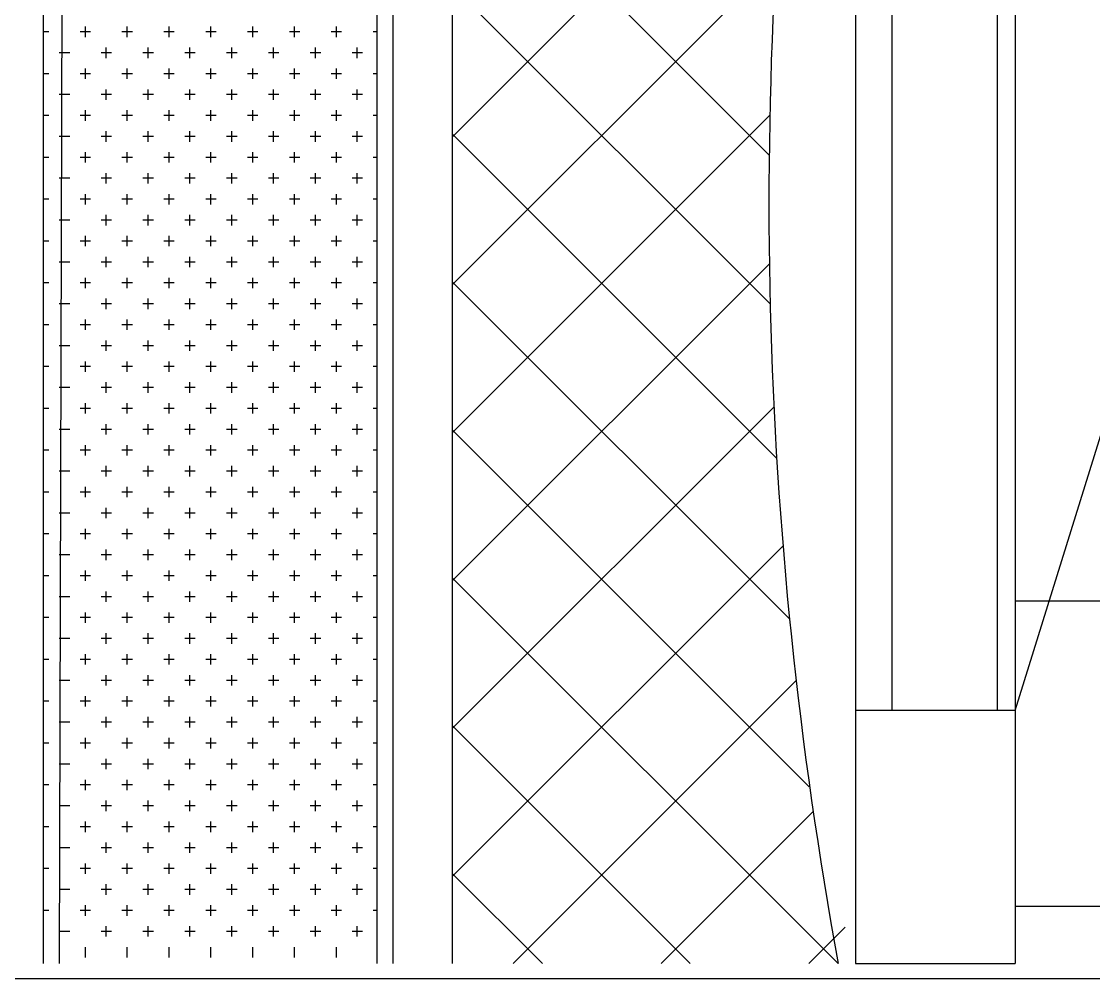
# Model space of a CAD drawing. Header units: inches. Extents: x 18.5 to 61, y 8.5 to 33.3.
# Drawn here: x 30.5342 to 30.8309, y 25.5563 to 25.8211 of the extents above; entities that cross this region are included whole.
import ezdxf

# ---------------------------------------------------------------- set-up
doc = ezdxf.new("R2010")
doc.units = ezdxf.units.IN
doc.header["$MEASUREMENT"] = 0
doc.layers.add('02', color=2, linetype='Continuous')
doc.layers.add('1', color=1, linetype='Continuous')

msp = doc.modelspace()

# ---------------------------------------------------------------- linework, layer by layer
at = {"layer": '02'}
for p, q in [((30.54027, 26.08025), (30.54027, 25.56041)), ((30.54615, 26.07953), (30.5447, 25.56041)), ((30.63254, 26.06757), (30.63254, 25.56041)), ((30.63697, 26.0676), (30.63697, 25.56041)), ((30.65344, 26.06545), (30.65344, 25.56041)), ((30.76502, 26.02697), (30.76502, 25.56041)), ((30.77502, 26.01838), (30.77502, 25.63041)), ((30.80417, 25.99856), (30.80417, 25.63041)), ((30.80917, 25.99356), (30.80917, 25.56041)), ((30.65344, 25.78913), (30.74636, 25.88205)), ((30.74114, 25.78414), (30.65344, 25.87183)), ((30.65344, 25.74821), (30.74298, 25.83775)), ((30.7414, 25.74296), (30.65344, 25.83091)), ((30.54181, 25.81822), (30.54027, 25.81822)), ((30.55338, 25.81822), (30.55049, 25.81822)), ((30.55194, 25.81677), (30.55194, 25.81967)), ((30.56496, 25.81822), (30.56207, 25.81822)), ((30.56351, 25.81677), (30.56351, 25.81967)), ((30.57654, 25.81822), (30.57364, 25.81822)), ((30.57509, 25.81677), (30.57509, 25.81967)), ((30.58811, 25.81822), (30.58522, 25.81822)), ((30.58666, 25.81677), (30.58666, 25.81967)), ((30.59969, 25.81822), (30.59679, 25.81822)), ((30.59824, 25.81677), (30.59824, 25.81967)), ((30.61126, 25.81822), (30.60837, 25.81822)), ((30.60982, 25.81677), (30.60982, 25.81967)), ((30.62284, 25.81822), (30.61995, 25.81822)), ((30.62139, 25.81677), (30.62139, 25.81967)), ((30.63254, 25.81822), (30.63152, 25.81822)), ((30.5476, 25.81243), (30.5447, 25.81243)), ((30.55917, 25.81243), (30.55628, 25.81243)), ((30.55772, 25.81099), (30.55772, 25.81388)), ((30.57075, 25.81243), (30.56785, 25.81243)), ((30.5693, 25.81099), (30.5693, 25.81388)), ((30.58232, 25.81243), (30.57943, 25.81243)), ((30.58088, 25.81099), (30.58088, 25.81388)), ((30.5939, 25.81243), (30.59101, 25.81243)), ((30.59245, 25.81099), (30.59245, 25.81388)), ((30.60548, 25.81243), (30.60258, 25.81243)), ((30.60403, 25.81099), (30.60403, 25.81388)), ((30.61705, 25.81243), (30.61416, 25.81243)), ((30.6156, 25.81099), (30.6156, 25.81388)), ((30.62863, 25.81243), (30.62573, 25.81243)), ((30.62718, 25.81099), (30.62718, 25.81388)), ((30.54181, 25.80665), (30.54027, 25.80665)), ((30.55338, 25.80665), (30.55049, 25.80665)), ((30.55194, 25.8052), (30.55194, 25.80809)), ((30.56496, 25.80665), (30.56207, 25.80665)), ((30.56351, 25.8052), (30.56351, 25.80809)), ((30.57654, 25.80665), (30.57364, 25.80665)), ((30.57509, 25.8052), (30.57509, 25.80809)), ((30.58811, 25.80665), (30.58522, 25.80665)), ((30.58666, 25.8052), (30.58666, 25.80809)), ((30.59969, 25.80665), (30.59679, 25.80665)), ((30.59824, 25.8052), (30.59824, 25.80809)), ((30.61126, 25.80665), (30.60837, 25.80665)), ((30.60982, 25.8052), (30.60982, 25.80809)), ((30.62284, 25.80665), (30.61995, 25.80665)), ((30.62139, 25.8052), (30.62139, 25.80809)), ((30.63254, 25.80665), (30.63152, 25.80665)), ((30.5476, 25.80086), (30.5447, 25.80086)), ((30.55917, 25.80086), (30.55628, 25.80086)), ((30.55772, 25.79941), (30.55772, 25.8023)), ((30.57075, 25.80086), (30.56785, 25.80086)), ((30.5693, 25.79941), (30.5693, 25.8023)), ((30.58232, 25.80086), (30.57943, 25.80086)), ((30.58088, 25.79941), (30.58088, 25.8023)), ((30.5939, 25.80086), (30.59101, 25.80086)), ((30.59245, 25.79941), (30.59245, 25.8023)), ((30.60548, 25.80086), (30.60258, 25.80086)), ((30.60403, 25.79941), (30.60403, 25.8023)), ((30.61705, 25.80086), (30.61416, 25.80086)), ((30.6156, 25.79941), (30.6156, 25.8023)), ((30.62863, 25.80086), (30.62573, 25.80086)), ((30.62718, 25.79941), (30.62718, 25.8023)), ((30.54181, 25.79507), (30.54027, 25.79507)), ((30.55338, 25.79507), (30.55049, 25.79507)), ((30.55194, 25.79362), (30.55194, 25.79652)), ((30.56496, 25.79507), (30.56207, 25.79507)), ((30.56351, 25.79362), (30.56351, 25.79652)), ((30.57654, 25.79507), (30.57364, 25.79507)), ((30.57509, 25.79362), (30.57509, 25.79652)), ((30.58811, 25.79507), (30.58522, 25.79507)), ((30.58666, 25.79362), (30.58666, 25.79652)), ((30.59969, 25.79507), (30.59679, 25.79507)), ((30.59824, 25.79362), (30.59824, 25.79652)), ((30.61126, 25.79507), (30.60837, 25.79507)), ((30.60982, 25.79362), (30.60982, 25.79652)), ((30.62284, 25.79507), (30.61995, 25.79507)), ((30.62139, 25.79362), (30.62139, 25.79652)), ((30.63254, 25.79507), (30.63152, 25.79507)), ((30.65344, 25.70728), (30.74132, 25.79516)), ((30.5476, 25.78928), (30.5447, 25.78928)), ((30.55917, 25.78928), (30.55628, 25.78928)), ((30.55772, 25.78783), (30.55772, 25.79073)), ((30.57075, 25.78928), (30.56785, 25.78928)), ((30.5693, 25.78783), (30.5693, 25.79073)), ((30.58232, 25.78928), (30.57943, 25.78928)), ((30.58088, 25.78783), (30.58088, 25.79073)), ((30.5939, 25.78928), (30.59101, 25.78928)), ((30.59245, 25.78783), (30.59245, 25.79073)), ((30.60548, 25.78928), (30.60258, 25.78928)), ((30.60403, 25.78783), (30.60403, 25.79073)), ((30.61705, 25.78928), (30.61416, 25.78928)), ((30.6156, 25.78783), (30.6156, 25.79073)), ((30.62863, 25.78928), (30.62573, 25.78928)), ((30.62718, 25.78783), (30.62718, 25.79073)), ((30.74319, 25.70024), (30.65344, 25.78998)), ((30.54181, 25.78349), (30.54027, 25.78349)), ((30.55338, 25.78349), (30.55049, 25.78349)), ((30.55194, 25.78205), (30.55194, 25.78494)), ((30.56496, 25.78349), (30.56207, 25.78349)), ((30.56351, 25.78205), (30.56351, 25.78494)), ((30.57654, 25.78349), (30.57364, 25.78349)), ((30.57509, 25.78205), (30.57509, 25.78494)), ((30.58811, 25.78349), (30.58522, 25.78349)), ((30.58666, 25.78205), (30.58666, 25.78494)), ((30.59969, 25.78349), (30.59679, 25.78349)), ((30.59824, 25.78205), (30.59824, 25.78494)), ((30.61126, 25.78349), (30.60837, 25.78349)), ((30.60982, 25.78205), (30.60982, 25.78494)), ((30.62284, 25.78349), (30.61995, 25.78349)), ((30.62139, 25.78205), (30.62139, 25.78494)), ((30.63254, 25.78349), (30.63152, 25.78349)), ((30.5476, 25.77771), (30.5447, 25.77771)), ((30.55917, 25.77771), (30.55628, 25.77771)), ((30.55772, 25.77626), (30.55772, 25.77915)), ((30.57075, 25.77771), (30.56785, 25.77771)), ((30.5693, 25.77626), (30.5693, 25.77915)), ((30.58232, 25.77771), (30.57943, 25.77771)), ((30.58088, 25.77626), (30.58088, 25.77915)), ((30.5939, 25.77771), (30.59101, 25.77771)), ((30.59245, 25.77626), (30.59245, 25.77915)), ((30.60548, 25.77771), (30.60258, 25.77771)), ((30.60403, 25.77626), (30.60403, 25.77915)), ((30.61705, 25.77771), (30.61416, 25.77771)), ((30.6156, 25.77626), (30.6156, 25.77915)), ((30.62863, 25.77771), (30.62573, 25.77771)), ((30.62718, 25.77626), (30.62718, 25.77915)), ((30.80917, 25.63041), (30.85455, 25.77653)), ((30.54181, 25.77192), (30.54027, 25.77192)), ((30.55338, 25.77192), (30.55049, 25.77192)), ((30.55194, 25.77047), (30.55194, 25.77336)), ((30.56496, 25.77192), (30.56207, 25.77192)), ((30.56351, 25.77047), (30.56351, 25.77336)), ((30.57654, 25.77192), (30.57364, 25.77192)), ((30.57509, 25.77047), (30.57509, 25.77336)), ((30.58811, 25.77192), (30.58522, 25.77192)), ((30.58666, 25.77047), (30.58666, 25.77336)), ((30.59969, 25.77192), (30.59679, 25.77192)), ((30.59824, 25.77047), (30.59824, 25.77336)), ((30.61126, 25.77192), (30.60837, 25.77192)), ((30.60982, 25.77047), (30.60982, 25.77336)), ((30.62284, 25.77192), (30.61995, 25.77192)), ((30.62139, 25.77047), (30.62139, 25.77336)), ((30.63254, 25.77192), (30.63152, 25.77192)), ((30.55772, 25.76468), (30.55772, 25.76758)), ((30.5693, 25.76468), (30.5693, 25.76758)), ((30.58088, 25.76468), (30.58088, 25.76758)), ((30.59245, 25.76468), (30.59245, 25.76758)), ((30.60403, 25.76468), (30.60403, 25.76758)), ((30.6156, 25.76468), (30.6156, 25.76758)), ((30.62718, 25.76468), (30.62718, 25.76758)), ((30.5476, 25.76613), (30.5447, 25.76613)), ((30.55917, 25.76613), (30.55628, 25.76613)), ((30.57075, 25.76613), (30.56785, 25.76613)), ((30.58232, 25.76613), (30.57943, 25.76613)), ((30.5939, 25.76613), (30.59101, 25.76613)), ((30.60548, 25.76613), (30.60258, 25.76613)), ((30.61705, 25.76613), (30.61416, 25.76613)), ((30.62863, 25.76613), (30.62573, 25.76613)), ((30.55194, 25.75889), (30.55194, 25.76179)), ((30.56351, 25.75889), (30.56351, 25.76179)), ((30.57509, 25.75889), (30.57509, 25.76179)), ((30.58666, 25.75889), (30.58666, 25.76179)), ((30.59824, 25.75889), (30.59824, 25.76179)), ((30.60982, 25.75889), (30.60982, 25.76179)), ((30.62139, 25.75889), (30.62139, 25.76179)), ((30.54181, 25.76034), (30.54027, 25.76034)), ((30.55338, 25.76034), (30.55049, 25.76034)), ((30.56496, 25.76034), (30.56207, 25.76034)), ((30.57654, 25.76034), (30.57364, 25.76034)), ((30.58811, 25.76034), (30.58522, 25.76034)), ((30.59969, 25.76034), (30.59679, 25.76034)), ((30.61126, 25.76034), (30.60837, 25.76034)), ((30.62284, 25.76034), (30.61995, 25.76034)), ((30.63254, 25.76034), (30.63152, 25.76034)), ((30.55772, 25.75311), (30.55772, 25.756)), ((30.5693, 25.75311), (30.5693, 25.756)), ((30.58088, 25.75311), (30.58088, 25.756)), ((30.59245, 25.75311), (30.59245, 25.756)), ((30.60403, 25.75311), (30.60403, 25.756)), ((30.6156, 25.75311), (30.6156, 25.756)), ((30.62718, 25.75311), (30.62718, 25.756)), ((30.5476, 25.75455), (30.5447, 25.75455)), ((30.55917, 25.75455), (30.55628, 25.75455)), ((30.57075, 25.75455), (30.56785, 25.75455)), ((30.58232, 25.75455), (30.57943, 25.75455)), ((30.5939, 25.75455), (30.59101, 25.75455)), ((30.60548, 25.75455), (30.60258, 25.75455)), ((30.61705, 25.75455), (30.61416, 25.75455)), ((30.62863, 25.75455), (30.62573, 25.75455)), ((30.65344, 25.66635), (30.74118, 25.75409)), ((30.55194, 25.74732), (30.55194, 25.75021)), ((30.56351, 25.74732), (30.56351, 25.75021)), ((30.57509, 25.74732), (30.57509, 25.75021)), ((30.58666, 25.74732), (30.58666, 25.75021)), ((30.59824, 25.74732), (30.59824, 25.75021)), ((30.60982, 25.74732), (30.60982, 25.75021)), ((30.62139, 25.74732), (30.62139, 25.75021)), ((30.54181, 25.74877), (30.54027, 25.74877)), ((30.55338, 25.74877), (30.55049, 25.74877)), ((30.56496, 25.74877), (30.56207, 25.74877)), ((30.57654, 25.74877), (30.57364, 25.74877)), ((30.58811, 25.74877), (30.58522, 25.74877)), ((30.59969, 25.74877), (30.59679, 25.74877)), ((30.61126, 25.74877), (30.60837, 25.74877)), ((30.62284, 25.74877), (30.61995, 25.74877)), ((30.63254, 25.74877), (30.63152, 25.74877)), ((30.74672, 25.65578), (30.65344, 25.74905)), ((30.55772, 25.74153), (30.55772, 25.74443)), ((30.5693, 25.74153), (30.5693, 25.74443)), ((30.58088, 25.74153), (30.58088, 25.74443)), ((30.59245, 25.74153), (30.59245, 25.74443)), ((30.60403, 25.74153), (30.60403, 25.74443)), ((30.6156, 25.74153), (30.6156, 25.74443)), ((30.62718, 25.74153), (30.62718, 25.74443)), ((30.5476, 25.74298), (30.5447, 25.74298)), ((30.55917, 25.74298), (30.55628, 25.74298)), ((30.57075, 25.74298), (30.56785, 25.74298)), ((30.58232, 25.74298), (30.57943, 25.74298)), ((30.5939, 25.74298), (30.59101, 25.74298)), ((30.60548, 25.74298), (30.60258, 25.74298)), ((30.61705, 25.74298), (30.61416, 25.74298)), ((30.62863, 25.74298), (30.62573, 25.74298)), ((30.55194, 25.73574), (30.55194, 25.73864)), ((30.56351, 25.73574), (30.56351, 25.73864)), ((30.57509, 25.73574), (30.57509, 25.73864)), ((30.58666, 25.73574), (30.58666, 25.73864)), ((30.59824, 25.73574), (30.59824, 25.73864)), ((30.60982, 25.73574), (30.60982, 25.73864)), ((30.62139, 25.73574), (30.62139, 25.73864)), ((30.54181, 25.73719), (30.54027, 25.73719)), ((30.55338, 25.73719), (30.55049, 25.73719)), ((30.56496, 25.73719), (30.56207, 25.73719)), ((30.57654, 25.73719), (30.57364, 25.73719)), ((30.58811, 25.73719), (30.58522, 25.73719)), ((30.59969, 25.73719), (30.59679, 25.73719)), ((30.61126, 25.73719), (30.60837, 25.73719)), ((30.62284, 25.73719), (30.61995, 25.73719)), ((30.63254, 25.73719), (30.63152, 25.73719)), ((30.55772, 25.72996), (30.55772, 25.73285)), ((30.5693, 25.72996), (30.5693, 25.73285)), ((30.58088, 25.72996), (30.58088, 25.73285)), ((30.59245, 25.72996), (30.59245, 25.73285)), ((30.60403, 25.72996), (30.60403, 25.73285)), ((30.6156, 25.72996), (30.6156, 25.73285)), ((30.62718, 25.72996), (30.62718, 25.73285)), ((30.5476, 25.7314), (30.5447, 25.7314)), ((30.55917, 25.7314), (30.55628, 25.7314)), ((30.57075, 25.7314), (30.56785, 25.7314)), ((30.58232, 25.7314), (30.57943, 25.7314)), ((30.5939, 25.7314), (30.59101, 25.7314)), ((30.60548, 25.7314), (30.60258, 25.7314)), ((30.61705, 25.7314), (30.61416, 25.7314)), ((30.62863, 25.7314), (30.62573, 25.7314)), ((30.55194, 25.72417), (30.55194, 25.72706)), ((30.56351, 25.72417), (30.56351, 25.72706)), ((30.57509, 25.72417), (30.57509, 25.72706)), ((30.58666, 25.72417), (30.58666, 25.72706)), ((30.59824, 25.72417), (30.59824, 25.72706)), ((30.60982, 25.72417), (30.60982, 25.72706)), ((30.62139, 25.72417), (30.62139, 25.72706)), ((30.54181, 25.72561), (30.54027, 25.72561)), ((30.55338, 25.72561), (30.55049, 25.72561)), ((30.56496, 25.72561), (30.56207, 25.72561)), ((30.57654, 25.72561), (30.57364, 25.72561)), ((30.58811, 25.72561), (30.58522, 25.72561)), ((30.59969, 25.72561), (30.59679, 25.72561)), ((30.61126, 25.72561), (30.60837, 25.72561)), ((30.62284, 25.72561), (30.61995, 25.72561)), ((30.63254, 25.72561), (30.63152, 25.72561)), ((30.55772, 25.71838), (30.55772, 25.72127)), ((30.5693, 25.71838), (30.5693, 25.72127)), ((30.58088, 25.71838), (30.58088, 25.72127)), ((30.59245, 25.71838), (30.59245, 25.72127)), ((30.60403, 25.71838), (30.60403, 25.72127)), ((30.6156, 25.71838), (30.6156, 25.72127)), ((30.62718, 25.71838), (30.62718, 25.72127)), ((30.5476, 25.71983), (30.5447, 25.71983)), ((30.55917, 25.71983), (30.55628, 25.71983)), ((30.57075, 25.71983), (30.56785, 25.71983)), ((30.58232, 25.71983), (30.57943, 25.71983)), ((30.5939, 25.71983), (30.59101, 25.71983)), ((30.60548, 25.71983), (30.60258, 25.71983)), ((30.61705, 25.71983), (30.61416, 25.71983)), ((30.62863, 25.71983), (30.62573, 25.71983)), ((30.55194, 25.71259), (30.55194, 25.71549)), ((30.56351, 25.71259), (30.56351, 25.71549)), ((30.57509, 25.71259), (30.57509, 25.71549)), ((30.58666, 25.71259), (30.58666, 25.71549)), ((30.59824, 25.71259), (30.59824, 25.71549)), ((30.60982, 25.71259), (30.60982, 25.71549)), ((30.62139, 25.71259), (30.62139, 25.71549)), ((30.65344, 25.62543), (30.74242, 25.7144)), ((30.54181, 25.71404), (30.54027, 25.71404)), ((30.55338, 25.71404), (30.55049, 25.71404)), ((30.56496, 25.71404), (30.56207, 25.71404)), ((30.57654, 25.71404), (30.57364, 25.71404)), ((30.58811, 25.71404), (30.58522, 25.71404)), ((30.59969, 25.71404), (30.59679, 25.71404)), ((30.61126, 25.71404), (30.60837, 25.71404)), ((30.62284, 25.71404), (30.61995, 25.71404)), ((30.63254, 25.71404), (30.63152, 25.71404)), ((30.5476, 25.70825), (30.5447, 25.70825)), ((30.55917, 25.70825), (30.55628, 25.70825)), ((30.55772, 25.7068), (30.55772, 25.7097)), ((30.57075, 25.70825), (30.56785, 25.70825)), ((30.5693, 25.7068), (30.5693, 25.7097)), ((30.58232, 25.70825), (30.57943, 25.70825)), ((30.58088, 25.7068), (30.58088, 25.7097)), ((30.5939, 25.70825), (30.59101, 25.70825)), ((30.59245, 25.7068), (30.59245, 25.7097)), ((30.60548, 25.70825), (30.60258, 25.70825)), ((30.60403, 25.7068), (30.60403, 25.7097)), ((30.61705, 25.70825), (30.61416, 25.70825)), ((30.6156, 25.7068), (30.6156, 25.7097)), ((30.62863, 25.70825), (30.62573, 25.70825)), ((30.62718, 25.7068), (30.62718, 25.7097)), ((30.75223, 25.60934), (30.65344, 25.70813)), ((30.54181, 25.70246), (30.54027, 25.70246)), ((30.55338, 25.70246), (30.55049, 25.70246)), ((30.55194, 25.70102), (30.55194, 25.70391)), ((30.56496, 25.70246), (30.56207, 25.70246)), ((30.56351, 25.70102), (30.56351, 25.70391)), ((30.57654, 25.70246), (30.57364, 25.70246)), ((30.57509, 25.70102), (30.57509, 25.70391)), ((30.58811, 25.70246), (30.58522, 25.70246)), ((30.58666, 25.70102), (30.58666, 25.70391)), ((30.59969, 25.70246), (30.59679, 25.70246)), ((30.59824, 25.70102), (30.59824, 25.70391)), ((30.61126, 25.70246), (30.60837, 25.70246)), ((30.60982, 25.70102), (30.60982, 25.70391)), ((30.62284, 25.70246), (30.61995, 25.70246)), ((30.62139, 25.70102), (30.62139, 25.70391)), ((30.63254, 25.70246), (30.63152, 25.70246)), ((30.5476, 25.69667), (30.5447, 25.69667)), ((30.55917, 25.69667), (30.55628, 25.69667)), ((30.55772, 25.69523), (30.55772, 25.69812)), ((30.57075, 25.69667), (30.56785, 25.69667)), ((30.5693, 25.69523), (30.5693, 25.69812)), ((30.58232, 25.69667), (30.57943, 25.69667)), ((30.58088, 25.69523), (30.58088, 25.69812)), ((30.5939, 25.69667), (30.59101, 25.69667)), ((30.59245, 25.69523), (30.59245, 25.69812)), ((30.60548, 25.69667), (30.60258, 25.69667)), ((30.60403, 25.69523), (30.60403, 25.69812)), ((30.61705, 25.69667), (30.61416, 25.69667)), ((30.6156, 25.69523), (30.6156, 25.69812)), ((30.62863, 25.69667), (30.62573, 25.69667)), ((30.62718, 25.69523), (30.62718, 25.69812)), ((30.54181, 25.69089), (30.54027, 25.69089)), ((30.55338, 25.69089), (30.55049, 25.69089)), ((30.55194, 25.68944), (30.55194, 25.69233)), ((30.56496, 25.69089), (30.56207, 25.69089)), ((30.56351, 25.68944), (30.56351, 25.69233)), ((30.57654, 25.69089), (30.57364, 25.69089)), ((30.57509, 25.68944), (30.57509, 25.69233)), ((30.58811, 25.69089), (30.58522, 25.69089)), ((30.58666, 25.68944), (30.58666, 25.69233)), ((30.59969, 25.69089), (30.59679, 25.69089)), ((30.59824, 25.68944), (30.59824, 25.69233)), ((30.61126, 25.69089), (30.60837, 25.69089)), ((30.60982, 25.68944), (30.60982, 25.69233)), ((30.62284, 25.69089), (30.61995, 25.69089)), ((30.62139, 25.68944), (30.62139, 25.69233)), ((30.63254, 25.69089), (30.63152, 25.69089)), ((30.5476, 25.6851), (30.5447, 25.6851)), ((30.55917, 25.6851), (30.55628, 25.6851)), ((30.55772, 25.68365), (30.55772, 25.68655)), ((30.57075, 25.6851), (30.56785, 25.6851)), ((30.5693, 25.68365), (30.5693, 25.68655)), ((30.58232, 25.6851), (30.57943, 25.6851)), ((30.58088, 25.68365), (30.58088, 25.68655)), ((30.5939, 25.6851), (30.59101, 25.6851)), ((30.59245, 25.68365), (30.59245, 25.68655)), ((30.60548, 25.6851), (30.60258, 25.6851)), ((30.60403, 25.68365), (30.60403, 25.68655)), ((30.61705, 25.6851), (30.61416, 25.6851)), ((30.6156, 25.68365), (30.6156, 25.68655)), ((30.62863, 25.6851), (30.62573, 25.6851)), ((30.62718, 25.68365), (30.62718, 25.68655)), ((30.54181, 25.67931), (30.54027, 25.67931)), ((30.55338, 25.67931), (30.55049, 25.67931)), ((30.55194, 25.67786), (30.55194, 25.68076)), ((30.56496, 25.67931), (30.56207, 25.67931)), ((30.56351, 25.67786), (30.56351, 25.68076)), ((30.57654, 25.67931), (30.57364, 25.67931)), ((30.57509, 25.67786), (30.57509, 25.68076)), ((30.58811, 25.67931), (30.58522, 25.67931)), ((30.58666, 25.67786), (30.58666, 25.68076)), ((30.59969, 25.67931), (30.59679, 25.67931)), ((30.59824, 25.67786), (30.59824, 25.68076)), ((30.61126, 25.67931), (30.60837, 25.67931)), ((30.60982, 25.67786), (30.60982, 25.68076)), ((30.62284, 25.67931), (30.61995, 25.67931)), ((30.62139, 25.67786), (30.62139, 25.68076)), ((30.63254, 25.67931), (30.63152, 25.67931)), ((30.65344, 25.5845), (30.7449, 25.67596)), ((30.5476, 25.67352), (30.5447, 25.67352)), ((30.55917, 25.67352), (30.55628, 25.67352)), ((30.55772, 25.67208), (30.55772, 25.67497)), ((30.57075, 25.67352), (30.56785, 25.67352)), ((30.5693, 25.67208), (30.5693, 25.67497)), ((30.58232, 25.67352), (30.57943, 25.67352)), ((30.58088, 25.67208), (30.58088, 25.67497)), ((30.5939, 25.67352), (30.59101, 25.67352)), ((30.59245, 25.67208), (30.59245, 25.67497)), ((30.60548, 25.67352), (30.60258, 25.67352)), ((30.60403, 25.67208), (30.60403, 25.67497)), ((30.61705, 25.67352), (30.61416, 25.67352)), ((30.6156, 25.67208), (30.6156, 25.67497)), ((30.62863, 25.67352), (30.62573, 25.67352)), ((30.62718, 25.67208), (30.62718, 25.67497)), ((30.54181, 25.66773), (30.54027, 25.66773)), ((30.55338, 25.66773), (30.55049, 25.66773)), ((30.55194, 25.66629), (30.55194, 25.66918)), ((30.56496, 25.66773), (30.56207, 25.66773)), ((30.56351, 25.66629), (30.56351, 25.66918)), ((30.57654, 25.66773), (30.57364, 25.66773)), ((30.57509, 25.66629), (30.57509, 25.66918)), ((30.58811, 25.66773), (30.58522, 25.66773)), ((30.58666, 25.66629), (30.58666, 25.66918)), ((30.59969, 25.66773), (30.59679, 25.66773)), ((30.59824, 25.66629), (30.59824, 25.66918)), ((30.61126, 25.66773), (30.60837, 25.66773)), ((30.60982, 25.66629), (30.60982, 25.66918)), ((30.62284, 25.66773), (30.61995, 25.66773)), ((30.62139, 25.66629), (30.62139, 25.66918)), ((30.63254, 25.66773), (30.63152, 25.66773)), ((30.76024, 25.56041), (30.65344, 25.6672)), ((30.5476, 25.66195), (30.5447, 25.66195)), ((30.55917, 25.66195), (30.55628, 25.66195)), ((30.55772, 25.6605), (30.55772, 25.66339)), ((30.57075, 25.66195), (30.56785, 25.66195)), ((30.5693, 25.6605), (30.5693, 25.66339)), ((30.58232, 25.66195), (30.57943, 25.66195)), ((30.58088, 25.6605), (30.58088, 25.66339)), ((30.5939, 25.66195), (30.59101, 25.66195)), ((30.59245, 25.6605), (30.59245, 25.66339)), ((30.60548, 25.66195), (30.60258, 25.66195)), ((30.60403, 25.6605), (30.60403, 25.66339)), ((30.61705, 25.66195), (30.61416, 25.66195)), ((30.6156, 25.6605), (30.6156, 25.66339)), ((30.62863, 25.66195), (30.62573, 25.66195)), ((30.62718, 25.6605), (30.62718, 25.66339)), ((30.54181, 25.65616), (30.54027, 25.65616)), ((30.55338, 25.65616), (30.55049, 25.65616)), ((30.55194, 25.65471), (30.55194, 25.65761)), ((30.56496, 25.65616), (30.56207, 25.65616)), ((30.56351, 25.65471), (30.56351, 25.65761)), ((30.57654, 25.65616), (30.57364, 25.65616)), ((30.57509, 25.65471), (30.57509, 25.65761)), ((30.58811, 25.65616), (30.58522, 25.65616)), ((30.58666, 25.65471), (30.58666, 25.65761)), ((30.59969, 25.65616), (30.59679, 25.65616)), ((30.59824, 25.65471), (30.59824, 25.65761)), ((30.61126, 25.65616), (30.60837, 25.65616)), ((30.60982, 25.65471), (30.60982, 25.65761)), ((30.62284, 25.65616), (30.61995, 25.65616)), ((30.62139, 25.65471), (30.62139, 25.65761)), ((30.63254, 25.65616), (30.63152, 25.65616)), ((30.5476, 25.65037), (30.5447, 25.65037)), ((30.55917, 25.65037), (30.55628, 25.65037)), ((30.55772, 25.64892), (30.55772, 25.65182)), ((30.57075, 25.65037), (30.56785, 25.65037)), ((30.5693, 25.64892), (30.5693, 25.65182)), ((30.58232, 25.65037), (30.57943, 25.65037)), ((30.58088, 25.64892), (30.58088, 25.65182)), ((30.5939, 25.65037), (30.59101, 25.65037)), ((30.59245, 25.64892), (30.59245, 25.65182)), ((30.60548, 25.65037), (30.60258, 25.65037)), ((30.60403, 25.64892), (30.60403, 25.65182)), ((30.61705, 25.65037), (30.61416, 25.65037)), ((30.6156, 25.64892), (30.6156, 25.65182)), ((30.62863, 25.65037), (30.62573, 25.65037)), ((30.62718, 25.64892), (30.62718, 25.65182)), ((30.55194, 25.64314), (30.55194, 25.64603)), ((30.56351, 25.64314), (30.56351, 25.64603)), ((30.57509, 25.64314), (30.57509, 25.64603)), ((30.58666, 25.64314), (30.58666, 25.64603)), ((30.59824, 25.64314), (30.59824, 25.64603)), ((30.60982, 25.64314), (30.60982, 25.64603)), ((30.62139, 25.64314), (30.62139, 25.64603)), ((30.54181, 25.64458), (30.54027, 25.64458)), ((30.55338, 25.64458), (30.55049, 25.64458)), ((30.56496, 25.64458), (30.56207, 25.64458)), ((30.57654, 25.64458), (30.57364, 25.64458)), ((30.58811, 25.64458), (30.58522, 25.64458)), ((30.59969, 25.64458), (30.59679, 25.64458)), ((30.61126, 25.64458), (30.60837, 25.64458)), ((30.62284, 25.64458), (30.61995, 25.64458)), ((30.63254, 25.64458), (30.63152, 25.64458)), ((30.55772, 25.63735), (30.55772, 25.64024)), ((30.5693, 25.63735), (30.5693, 25.64024)), ((30.58088, 25.63735), (30.58088, 25.64024)), ((30.59245, 25.63735), (30.59245, 25.64024)), ((30.60403, 25.63735), (30.60403, 25.64024)), ((30.6156, 25.63735), (30.6156, 25.64024)), ((30.62718, 25.63735), (30.62718, 25.64024)), ((30.5476, 25.6388), (30.5447, 25.6388)), ((30.55917, 25.6388), (30.55628, 25.6388)), ((30.57075, 25.6388), (30.56785, 25.6388)), ((30.58232, 25.6388), (30.57943, 25.6388)), ((30.5939, 25.6388), (30.59101, 25.6388)), ((30.60548, 25.6388), (30.60258, 25.6388)), ((30.61705, 25.6388), (30.61416, 25.6388)), ((30.62863, 25.6388), (30.62573, 25.6388)), ((30.67028, 25.56041), (30.74853, 25.63866)), ((30.55194, 25.63156), (30.55194, 25.63445)), ((30.56351, 25.63156), (30.56351, 25.63445)), ((30.57509, 25.63156), (30.57509, 25.63445)), ((30.58666, 25.63156), (30.58666, 25.63445)), ((30.59824, 25.63156), (30.59824, 25.63445)), ((30.60982, 25.63156), (30.60982, 25.63445)), ((30.62139, 25.63156), (30.62139, 25.63445)), ((30.54181, 25.63301), (30.54027, 25.63301)), ((30.55338, 25.63301), (30.55049, 25.63301)), ((30.56496, 25.63301), (30.56207, 25.63301)), ((30.57654, 25.63301), (30.57364, 25.63301)), ((30.58811, 25.63301), (30.58522, 25.63301)), ((30.59969, 25.63301), (30.59679, 25.63301)), ((30.61126, 25.63301), (30.60837, 25.63301)), ((30.62284, 25.63301), (30.61995, 25.63301)), ((30.63254, 25.63301), (30.63152, 25.63301)), ((30.55772, 25.62577), (30.55772, 25.62867)), ((30.5693, 25.62577), (30.5693, 25.62867)), ((30.58088, 25.62577), (30.58088, 25.62867)), ((30.59245, 25.62577), (30.59245, 25.62867)), ((30.60403, 25.62577), (30.60403, 25.62867)), ((30.6156, 25.62577), (30.6156, 25.62867)), ((30.62718, 25.62577), (30.62718, 25.62867)), ((30.5476, 25.62722), (30.5447, 25.62722)), ((30.55917, 25.62722), (30.55628, 25.62722)), ((30.57075, 25.62722), (30.56785, 25.62722)), ((30.58232, 25.62722), (30.57943, 25.62722)), ((30.5939, 25.62722), (30.59101, 25.62722)), ((30.60548, 25.62722), (30.60258, 25.62722)), ((30.61705, 25.62722), (30.61416, 25.62722)), ((30.62863, 25.62722), (30.62573, 25.62722)), ((30.71931, 25.56041), (30.65344, 25.62627)), ((30.55194, 25.61998), (30.55194, 25.62288)), ((30.56351, 25.61998), (30.56351, 25.62288)), ((30.57509, 25.61998), (30.57509, 25.62288)), ((30.58666, 25.61998), (30.58666, 25.62288)), ((30.59824, 25.61998), (30.59824, 25.62288)), ((30.60982, 25.61998), (30.60982, 25.62288)), ((30.62139, 25.61998), (30.62139, 25.62288)), ((30.54181, 25.62143), (30.54027, 25.62143)), ((30.55338, 25.62143), (30.55049, 25.62143)), ((30.56496, 25.62143), (30.56207, 25.62143)), ((30.57654, 25.62143), (30.57364, 25.62143)), ((30.58811, 25.62143), (30.58522, 25.62143)), ((30.59969, 25.62143), (30.59679, 25.62143)), ((30.61126, 25.62143), (30.60837, 25.62143)), ((30.62284, 25.62143), (30.61995, 25.62143)), ((30.63254, 25.62143), (30.63152, 25.62143)), ((30.55772, 25.6142), (30.55772, 25.61709)), ((30.5693, 25.6142), (30.5693, 25.61709)), ((30.58088, 25.6142), (30.58088, 25.61709)), ((30.59245, 25.6142), (30.59245, 25.61709)), ((30.60403, 25.6142), (30.60403, 25.61709)), ((30.6156, 25.6142), (30.6156, 25.61709)), ((30.62718, 25.6142), (30.62718, 25.61709)), ((30.5476, 25.61564), (30.5447, 25.61564)), ((30.55917, 25.61564), (30.55628, 25.61564)), ((30.57075, 25.61564), (30.56785, 25.61564)), ((30.58232, 25.61564), (30.57943, 25.61564)), ((30.5939, 25.61564), (30.59101, 25.61564)), ((30.60548, 25.61564), (30.60258, 25.61564)), ((30.61705, 25.61564), (30.61416, 25.61564)), ((30.62863, 25.61564), (30.62573, 25.61564)), ((30.55194, 25.60841), (30.55194, 25.6113)), ((30.56351, 25.60841), (30.56351, 25.6113)), ((30.57509, 25.60841), (30.57509, 25.6113)), ((30.58666, 25.60841), (30.58666, 25.6113)), ((30.59824, 25.60841), (30.59824, 25.6113)), ((30.60982, 25.60841), (30.60982, 25.6113)), ((30.62139, 25.60841), (30.62139, 25.6113)), ((30.54181, 25.60986), (30.54027, 25.60986)), ((30.55338, 25.60986), (30.55049, 25.60986)), ((30.56496, 25.60986), (30.56207, 25.60986)), ((30.57654, 25.60986), (30.57364, 25.60986)), ((30.58811, 25.60986), (30.58522, 25.60986)), ((30.59969, 25.60986), (30.59679, 25.60986)), ((30.61126, 25.60986), (30.60837, 25.60986)), ((30.62284, 25.60986), (30.61995, 25.60986)), ((30.63254, 25.60986), (30.63152, 25.60986)), ((30.55772, 25.60262), (30.55772, 25.60551)), ((30.5693, 25.60262), (30.5693, 25.60551)), ((30.58088, 25.60262), (30.58088, 25.60551)), ((30.59245, 25.60262), (30.59245, 25.60551)), ((30.60403, 25.60262), (30.60403, 25.60551)), ((30.6156, 25.60262), (30.6156, 25.60551)), ((30.62718, 25.60262), (30.62718, 25.60551)), ((30.5476, 25.60407), (30.5447, 25.60407)), ((30.55917, 25.60407), (30.55628, 25.60407)), ((30.57075, 25.60407), (30.56785, 25.60407)), ((30.58232, 25.60407), (30.57943, 25.60407)), ((30.5939, 25.60407), (30.59101, 25.60407)), ((30.60548, 25.60407), (30.60258, 25.60407)), ((30.61705, 25.60407), (30.61416, 25.60407)), ((30.62863, 25.60407), (30.62573, 25.60407)), ((30.71121, 25.56041), (30.75321, 25.60241)), ((30.55194, 25.59683), (30.55194, 25.59973)), ((30.56351, 25.59683), (30.56351, 25.59973)), ((30.57509, 25.59683), (30.57509, 25.59973)), ((30.58666, 25.59683), (30.58666, 25.59973)), ((30.59824, 25.59683), (30.59824, 25.59973)), ((30.60982, 25.59683), (30.60982, 25.59973)), ((30.62139, 25.59683), (30.62139, 25.59973)), ((30.54181, 25.59828), (30.54027, 25.59828)), ((30.55338, 25.59828), (30.55049, 25.59828)), ((30.56496, 25.59828), (30.56207, 25.59828)), ((30.57654, 25.59828), (30.57364, 25.59828)), ((30.58811, 25.59828), (30.58522, 25.59828)), ((30.59969, 25.59828), (30.59679, 25.59828)), ((30.61126, 25.59828), (30.60837, 25.59828)), ((30.62284, 25.59828), (30.61995, 25.59828)), ((30.63254, 25.59828), (30.63152, 25.59828)), ((30.55772, 25.59104), (30.55772, 25.59394)), ((30.5693, 25.59104), (30.5693, 25.59394)), ((30.58088, 25.59104), (30.58088, 25.59394)), ((30.59245, 25.59104), (30.59245, 25.59394)), ((30.60403, 25.59104), (30.60403, 25.59394)), ((30.6156, 25.59104), (30.6156, 25.59394)), ((30.62718, 25.59104), (30.62718, 25.59394)), ((30.5476, 25.59249), (30.5447, 25.59249)), ((30.55917, 25.59249), (30.55628, 25.59249)), ((30.57075, 25.59249), (30.56785, 25.59249)), ((30.58232, 25.59249), (30.57943, 25.59249)), ((30.5939, 25.59249), (30.59101, 25.59249)), ((30.60548, 25.59249), (30.60258, 25.59249)), ((30.61705, 25.59249), (30.61416, 25.59249)), ((30.62863, 25.59249), (30.62573, 25.59249)), ((30.54181, 25.5867), (30.54027, 25.5867)), ((30.55338, 25.5867), (30.55049, 25.5867)), ((30.55194, 25.58526), (30.55194, 25.58815)), ((30.56496, 25.5867), (30.56207, 25.5867)), ((30.56351, 25.58526), (30.56351, 25.58815)), ((30.57654, 25.5867), (30.57364, 25.5867)), ((30.57509, 25.58526), (30.57509, 25.58815)), ((30.58811, 25.5867), (30.58522, 25.5867)), ((30.58666, 25.58526), (30.58666, 25.58815)), ((30.59969, 25.5867), (30.59679, 25.5867)), ((30.59824, 25.58526), (30.59824, 25.58815)), ((30.61126, 25.5867), (30.60837, 25.5867)), ((30.60982, 25.58526), (30.60982, 25.58815)), ((30.62284, 25.5867), (30.61995, 25.5867)), ((30.62139, 25.58526), (30.62139, 25.58815)), ((30.63254, 25.5867), (30.63152, 25.5867)), ((30.67838, 25.56041), (30.65344, 25.58535)), ((30.5476, 25.58092), (30.5447, 25.58092)), ((30.55917, 25.58092), (30.55628, 25.58092)), ((30.55772, 25.57947), (30.55772, 25.58236)), ((30.57075, 25.58092), (30.56785, 25.58092)), ((30.5693, 25.57947), (30.5693, 25.58236)), ((30.58232, 25.58092), (30.57943, 25.58092)), ((30.58088, 25.57947), (30.58088, 25.58236)), ((30.5939, 25.58092), (30.59101, 25.58092)), ((30.59245, 25.57947), (30.59245, 25.58236)), ((30.60548, 25.58092), (30.60258, 25.58092)), ((30.60403, 25.57947), (30.60403, 25.58236)), ((30.61705, 25.58092), (30.61416, 25.58092)), ((30.6156, 25.57947), (30.6156, 25.58236)), ((30.62863, 25.58092), (30.62573, 25.58092)), ((30.62718, 25.57947), (30.62718, 25.58236)), ((30.54181, 25.57513), (30.54027, 25.57513)), ((30.55338, 25.57513), (30.55049, 25.57513)), ((30.55194, 25.57368), (30.55194, 25.57658)), ((30.56496, 25.57513), (30.56207, 25.57513)), ((30.56351, 25.57368), (30.56351, 25.57658)), ((30.57654, 25.57513), (30.57364, 25.57513)), ((30.57509, 25.57368), (30.57509, 25.57658)), ((30.58811, 25.57513), (30.58522, 25.57513)), ((30.58666, 25.57368), (30.58666, 25.57658)), ((30.59969, 25.57513), (30.59679, 25.57513)), ((30.59824, 25.57368), (30.59824, 25.57658)), ((30.61126, 25.57513), (30.60837, 25.57513)), ((30.60982, 25.57368), (30.60982, 25.57658)), ((30.62284, 25.57513), (30.61995, 25.57513)), ((30.62139, 25.57368), (30.62139, 25.57658)), ((30.63254, 25.57513), (30.63152, 25.57513)), ((31.31817, 25.57624), (30.80917, 25.57624)), ((30.5476, 25.56934), (30.5447, 25.56934)), ((30.55917, 25.56934), (30.55628, 25.56934)), ((30.55772, 25.56789), (30.55772, 25.57079)), ((30.57075, 25.56934), (30.56785, 25.56934)), ((30.5693, 25.56789), (30.5693, 25.57079)), ((30.58232, 25.56934), (30.57943, 25.56934)), ((30.58088, 25.56789), (30.58088, 25.57079)), ((30.5939, 25.56934), (30.59101, 25.56934)), ((30.59245, 25.56789), (30.59245, 25.57079)), ((30.60548, 25.56934), (30.60258, 25.56934)), ((30.60403, 25.56789), (30.60403, 25.57079)), ((30.61705, 25.56934), (30.61416, 25.56934)), ((30.6156, 25.56789), (30.6156, 25.57079)), ((30.62863, 25.56934), (30.62573, 25.56934)), ((30.62718, 25.56789), (30.62718, 25.57079)), ((30.75213, 25.56041), (30.76219, 25.57046)), ((30.55194, 25.56211), (30.55194, 25.565)), ((30.56351, 25.56211), (30.56351, 25.565)), ((30.57509, 25.56211), (30.57509, 25.565)), ((30.58666, 25.56211), (30.58666, 25.565)), ((30.59824, 25.56211), (30.59824, 25.565)), ((30.60982, 25.56211), (30.60982, 25.565)), ((30.62139, 25.56211), (30.62139, 25.565))]:
    msp.add_line(p, q, dxfattribs=at)
msp.add_lwpolyline([(30.71532, 26.05565, -0.201178), (30.75114, 25.92411, 0.078463), (30.76024, 25.56041)], format="xyb", dxfattribs=at)
for points in [[(30.80917, 25.63041), (30.76502, 25.63041)], [(30.76502, 25.56041), (30.80917, 25.56041)]]:
    msp.add_lwpolyline(points, dxfattribs=at)
at = {"layer": '1'}
for p, q in [((30.80917, 25.66082), (31.31817, 25.66082)), ((29.59163, 25.55628), (30.89242, 25.55628))]:
    msp.add_line(p, q, dxfattribs=at)

doc.saveas('drawing.dxf')
